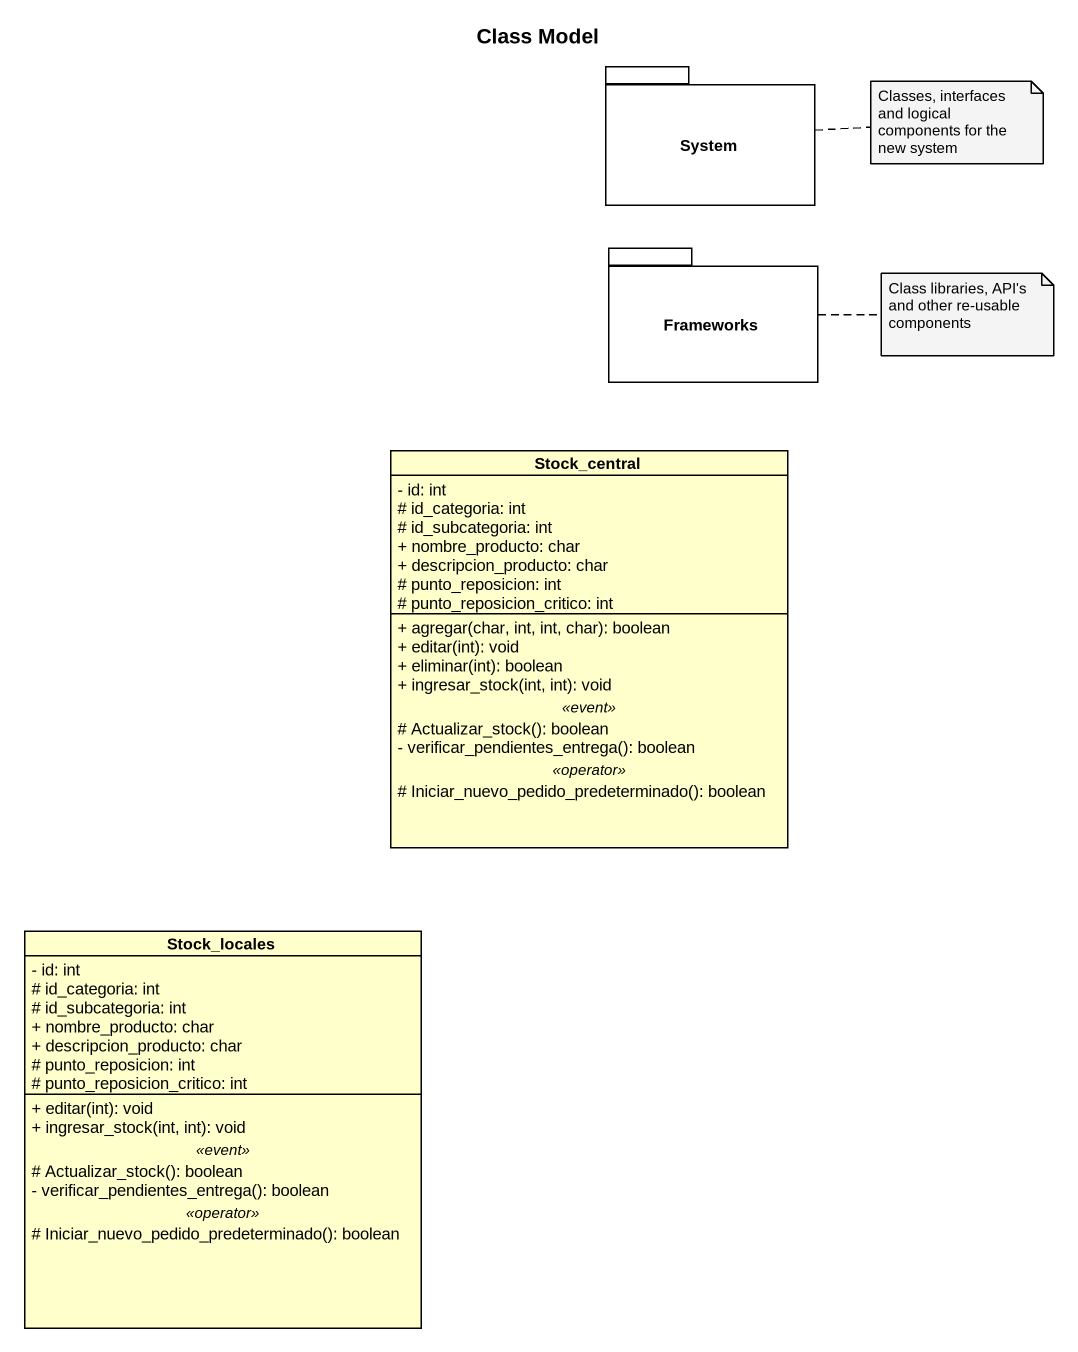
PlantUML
@startuml
title Class Model
hide circle
hide empty members
skinparam classAttributeIconSize 0
package System {
}
package Frameworks {
}
class Stock_central {
  - id: int
  # id_categoria: int
  # id_subcategoria: int
  + nombre_producto: char
  + descripcion_producto: char
  # punto_reposicion: int
  # punto_reposicion_critico: int
  --
  + agregar(char, int, int, char): boolean
  + editar(int): void
  + eliminar(int): boolean
  + ingresar_stock(int, int): void
  .. <<event>> ..
  # Actualizar_stock(): boolean
  - verificar_pendientes_entrega(): boolean
  .. <<operator>> ..
  # Iniciar_nuevo_pedido_predeterminado(): boolean
}
class Stock_locales {
  - id: int
  # id_categoria: int
  # id_subcategoria: int
  + nombre_producto: char
  + descripcion_producto: char
  # punto_reposicion: int
  # punto_reposicion_critico: int
  --
  + editar(int): void
  + ingresar_stock(int, int): void
  .. <<event>> ..
  # Actualizar_stock(): boolean
  - verificar_pendientes_entrega(): boolean
  .. <<operator>> ..
  # Iniciar_nuevo_pedido_predeterminado(): boolean
}
note right of System : Classes, interfaces and logical components for the new system
note right of Frameworks : Class libraries, API's and other re-usable components
@enduml
